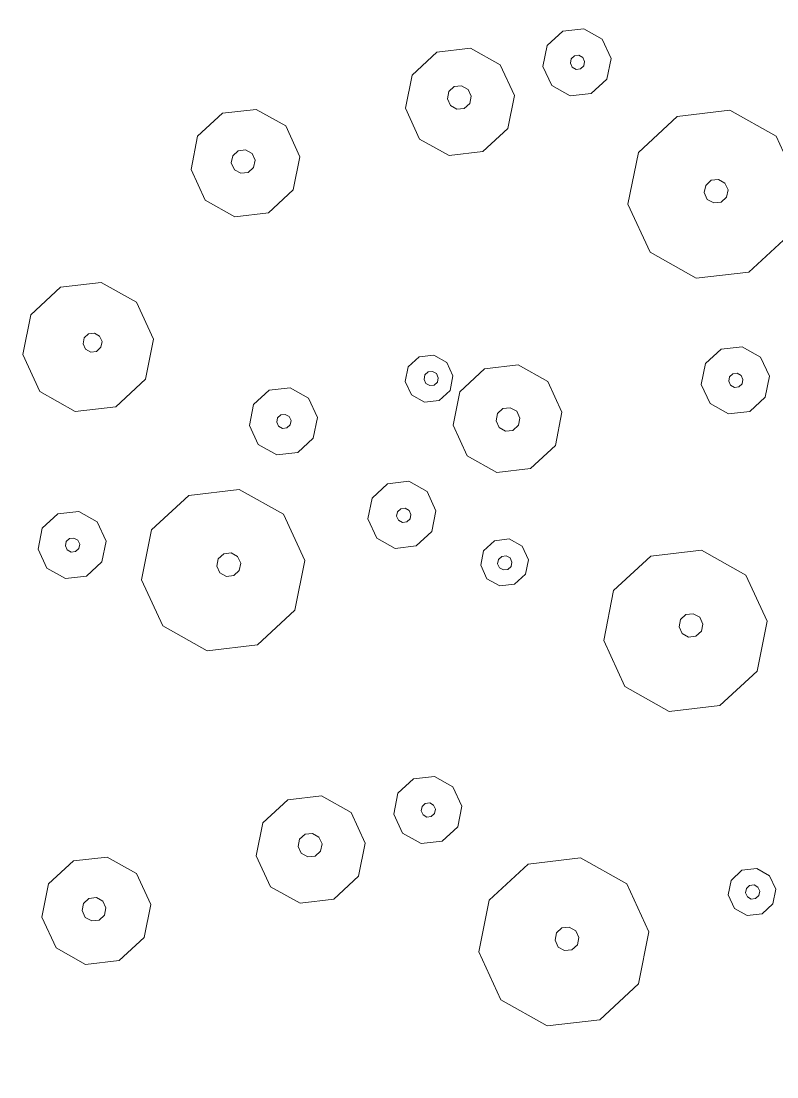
# Model space of a CAD drawing. Header units: metres. Extents: x -2858 to 512, y -1995 to 1252.
# Drawn here: x -450.386 to -448.621, y -177.552 to -175.086 of the extents above; entities that cross this region are included whole.
import ezdxf

# ---------------------------------------------------------------- set-up
doc = ezdxf.new("R2010")
doc.units = ezdxf.units.M
doc.layers.add('Calque commun', color=7, linetype='Continuous')

# ---------------------------------------------------------------- blocks, each defined once
blk = doc.blocks.new('pattern')
at = {"layer": 'Calque commun', "color": 54, "linetype": 'Continuous', "lineweight": 9}
for p, q in [((78.7401, 110.6928), (78.7699, 110.7104)), ((78.7699, 110.7104), (78.8043, 110.7071)), ((78.8043, 110.7071), (78.8303, 110.6842)), ((78.7263, 110.6611), (78.7401, 110.6928)), ((78.8303, 110.6842), (78.8378, 110.6504)), ((78.7338, 110.6273), (78.7263, 110.6611)), ((78.7641, 110.6582), (78.7682, 110.6677)), ((78.7663, 110.6481), (78.7641, 110.6582)), ((78.7682, 110.6677), (78.7771, 110.673)), ((78.7771, 110.673), (78.7875, 110.672)), ((78.7875, 110.672), (78.7953, 110.6652)), ((78.7953, 110.6652), (78.7975, 110.655)), ((78.7741, 110.6412), (78.7663, 110.6481)), ((78.7845, 110.6402), (78.7741, 110.6412)), ((78.7934, 110.6455), (78.7845, 110.6402)), ((78.7975, 110.655), (78.7934, 110.6455)), ((78.8378, 110.6504), (78.824, 110.6187)), ((78.7598, 110.6044), (78.7338, 110.6273)), ((78.824, 110.6187), (78.7942, 110.6011)), ((78.7942, 110.6011), (78.7598, 110.6044)), ((79.0118, 110.5385), (79.1182, 110.6013)), ((79.1182, 110.6013), (79.2413, 110.5896)), ((79.2413, 110.5896), (79.3339, 110.5078)), ((78.9626, 110.4251), (79.0118, 110.5385)), ((79.3339, 110.5078), (79.3608, 110.3871)), ((78.9895, 110.3044), (78.9626, 110.4251)), ((79.1238, 110.4093), (79.1307, 110.4252)), ((79.1307, 110.4252), (79.1456, 110.434)), ((79.1456, 110.434), (79.1628, 110.4324)), ((79.1628, 110.4324), (79.1758, 110.4209)), ((79.1758, 110.4209), (79.1796, 110.404)), ((79.1276, 110.3924), (79.1238, 110.4093)), ((79.1406, 110.381), (79.1276, 110.3924)), ((79.1727, 110.3881), (79.1578, 110.3793)), ((79.1796, 110.404), (79.1727, 110.3881)), ((79.3608, 110.3871), (79.3116, 110.2737)), ((79.1578, 110.3793), (79.1406, 110.381)), ((78.2873, 110.2598), (78.3895, 110.3202)), ((78.3895, 110.3202), (78.5076, 110.3089)), ((78.5076, 110.3089), (78.5966, 110.2304)), ((79.0821, 110.2226), (78.9895, 110.3044)), ((79.3116, 110.2737), (79.2052, 110.2109)), ((78.2401, 110.151), (78.2873, 110.2598)), ((78.5966, 110.2304), (78.6224, 110.1145)), ((79.2052, 110.2109), (79.0821, 110.2226)), ((78.2659, 110.0351), (78.2401, 110.151)), ((78.3854, 110.1367), (78.3923, 110.1526)), ((78.3923, 110.1526), (78.4072, 110.1614)), ((78.4072, 110.1614), (78.4244, 110.1598)), ((78.4244, 110.1598), (78.4374, 110.1483)), ((78.4374, 110.1483), (78.4411, 110.1314)), ((78.3891, 110.1199), (78.3854, 110.1367)), ((78.4021, 110.1084), (78.3891, 110.1199)), ((78.4342, 110.1156), (78.4193, 110.1068)), ((78.4411, 110.1314), (78.4342, 110.1156)), ((78.6224, 110.1145), (78.5751, 110.0057)), ((78.4193, 110.1068), (78.4021, 110.1084)), ((79.0842, 110.0169), (79.1267, 110.042)), ((79.1267, 110.042), (79.176, 110.0374)), ((78.3548, 109.9566), (78.2659, 110.0351)), ((79.0645, 109.9715), (79.0842, 110.0169)), ((79.176, 110.0374), (79.213, 110.0046)), ((78.5751, 110.0057), (78.473, 109.9453)), ((79.213, 110.0046), (79.2238, 109.9564)), ((79.0752, 109.9233), (79.0645, 109.9715)), ((79.1267, 109.9664), (79.1308, 109.9759)), ((79.129, 109.9563), (79.1267, 109.9664)), ((79.1308, 109.9759), (79.1398, 109.9812)), ((79.1398, 109.9812), (79.1501, 109.9802)), ((79.1501, 109.9802), (79.1579, 109.9734)), ((79.1579, 109.9734), (79.1601, 109.9632)), ((78.473, 109.9453), (78.3548, 109.9566)), ((79.1367, 109.9494), (79.129, 109.9563)), ((79.1471, 109.9484), (79.1367, 109.9494)), ((79.156, 109.9537), (79.1471, 109.9484)), ((79.1601, 109.9632), (79.156, 109.9537)), ((79.2238, 109.9564), (79.2041, 109.911)), ((79.2992, 109.9065), (79.3673, 109.9468)), ((79.3673, 109.9468), (79.4461, 109.9393)), ((79.1123, 109.8906), (79.0752, 109.9233)), ((79.4461, 109.9393), (79.5054, 109.8869)), ((77.8576, 109.8825), (77.9002, 109.9076)), ((77.9002, 109.9076), (77.9494, 109.9029)), ((77.9494, 109.9029), (77.9865, 109.8702)), ((79.2041, 109.911), (79.1615, 109.8859)), ((79.2678, 109.834), (79.2992, 109.9065)), ((77.838, 109.8371), (77.8576, 109.8825)), ((77.9865, 109.8702), (77.9973, 109.8219)), ((79.1615, 109.8859), (79.1123, 109.8906)), ((79.5054, 109.8869), (79.5226, 109.8097)), ((77.9043, 109.8415), (77.9132, 109.8468)), ((77.9132, 109.8468), (77.9236, 109.8458)), ((77.9236, 109.8458), (77.9314, 109.8389)), ((77.8487, 109.7888), (77.838, 109.8371)), ((77.9002, 109.832), (77.9043, 109.8415)), ((77.9024, 109.8218), (77.9002, 109.832)), ((77.9102, 109.815), (77.9024, 109.8218)), ((77.9295, 109.8193), (77.9205, 109.814)), ((77.9336, 109.8288), (77.9295, 109.8193)), ((77.9314, 109.8389), (77.9336, 109.8288)), ((77.9973, 109.8219), (77.9776, 109.7766)), ((79.285, 109.7567), (79.2678, 109.834)), ((79.3607, 109.8166), (79.3676, 109.8325)), ((79.3676, 109.8325), (79.3825, 109.8413)), ((79.3825, 109.8413), (79.3998, 109.8396)), ((79.3998, 109.8396), (79.4127, 109.8282)), ((79.4127, 109.8282), (79.4165, 109.8113)), ((77.9205, 109.814), (77.9102, 109.815)), ((79.3645, 109.7997), (79.3607, 109.8166)), ((79.3775, 109.7883), (79.3645, 109.7997)), ((79.4096, 109.7954), (79.3947, 109.7866)), ((79.4165, 109.8113), (79.4096, 109.7954)), ((79.5226, 109.8097), (79.4911, 109.7371)), ((77.8858, 109.7561), (77.8487, 109.7888)), ((77.9776, 109.7766), (77.935, 109.7514)), ((79.3947, 109.7866), (79.3775, 109.7883)), ((77.935, 109.7514), (77.8858, 109.7561)), ((78.5382, 109.7171), (78.552, 109.7489)), ((78.552, 109.7489), (78.5818, 109.7665)), ((78.5818, 109.7665), (78.6162, 109.7632)), ((78.6162, 109.7632), (78.6422, 109.7403)), ((79.3443, 109.7044), (79.285, 109.7567)), ((78.5776, 109.7144), (78.5818, 109.7239)), ((78.5818, 109.7239), (78.5907, 109.7292)), ((78.5907, 109.7292), (78.601, 109.7282)), ((78.601, 109.7282), (78.6088, 109.7213)), ((78.6088, 109.7213), (78.6111, 109.7112)), ((78.6422, 109.7403), (78.6497, 109.7065)), ((79.4911, 109.7371), (79.423, 109.6969)), ((77.585, 109.6961), (77.7081, 109.6844)), ((78.5457, 109.6833), (78.5382, 109.7171)), ((78.5799, 109.7042), (78.5776, 109.7144)), ((78.5877, 109.6974), (78.5799, 109.7042)), ((78.598, 109.6964), (78.5877, 109.6974)), ((78.6069, 109.7017), (78.598, 109.6964)), ((78.6111, 109.7112), (78.6069, 109.7017)), ((78.6497, 109.7065), (78.6359, 109.6748)), ((79.423, 109.6969), (79.3443, 109.7044)), ((77.7081, 109.6844), (77.8008, 109.6026)), ((78.5717, 109.6604), (78.5457, 109.6833)), ((78.6359, 109.6748), (78.6061, 109.6572)), ((78.6061, 109.6572), (78.5717, 109.6604)), ((79.7398, 109.629), (79.8079, 109.6692)), ((79.8079, 109.6692), (79.8867, 109.6617)), ((79.8867, 109.6617), (79.946, 109.6093)), ((77.4294, 109.5199), (77.4786, 109.6333)), ((79.7083, 109.5564), (79.7398, 109.629)), ((77.8008, 109.6026), (77.8276, 109.4819)), ((78.2432, 109.5778), (78.3113, 109.6181)), ((78.3113, 109.6181), (78.3901, 109.6106)), ((78.3901, 109.6106), (78.4494, 109.5582)), ((79.946, 109.6093), (79.9632, 109.5321)), ((78.2118, 109.5053), (78.2432, 109.5778)), ((78.4494, 109.5582), (78.4666, 109.481)), ((79.7255, 109.4792), (79.7083, 109.5564)), ((79.8088, 109.5405), (79.8156, 109.5564)), ((79.8156, 109.5564), (79.8305, 109.5652)), ((79.8305, 109.5652), (79.8478, 109.5636)), ((79.8478, 109.5636), (79.8607, 109.5521)), ((79.8607, 109.5521), (79.8645, 109.5352)), ((77.5975, 109.52), (77.6124, 109.5288)), ((77.6124, 109.5288), (77.6297, 109.5272)), ((77.6297, 109.5272), (77.6426, 109.5157)), ((78.611, 109.5122), (78.6535, 109.5373)), ((78.6535, 109.5373), (78.7027, 109.5326)), ((78.7027, 109.5326), (78.7398, 109.4999)), ((79.8125, 109.5237), (79.8088, 109.5405)), ((79.8255, 109.5122), (79.8125, 109.5237)), ((79.8645, 109.5352), (79.8576, 109.5194)), ((79.9632, 109.5321), (79.9317, 109.4595)), ((77.4563, 109.3992), (77.4294, 109.5199)), ((77.5906, 109.5041), (77.5975, 109.52)), ((77.5944, 109.4872), (77.5906, 109.5041)), ((77.6464, 109.4988), (77.6395, 109.4829)), ((77.6426, 109.5157), (77.6464, 109.4988)), ((78.229, 109.428), (78.2118, 109.5053)), ((78.312, 109.4976), (78.3189, 109.5135)), ((78.3189, 109.5135), (78.3338, 109.5222)), ((78.3338, 109.5222), (78.351, 109.5206)), ((78.351, 109.5206), (78.364, 109.5092)), ((78.364, 109.5092), (78.3677, 109.4923)), ((78.5913, 109.4668), (78.611, 109.5122)), ((78.7398, 109.4999), (78.7506, 109.4517)), ((79.8427, 109.5106), (79.8255, 109.5122)), ((79.8576, 109.5194), (79.8427, 109.5106)), ((77.6074, 109.4758), (77.5944, 109.4872)), ((77.6246, 109.4742), (77.6074, 109.4758)), ((77.6395, 109.4829), (77.6246, 109.4742)), ((77.8276, 109.4819), (77.7785, 109.3685)), ((78.3158, 109.4807), (78.312, 109.4976)), ((78.3287, 109.4692), (78.3158, 109.4807)), ((78.3609, 109.4764), (78.346, 109.4676)), ((78.3677, 109.4923), (78.3609, 109.4764)), ((78.4666, 109.481), (78.4351, 109.4084)), ((78.6522, 109.4646), (78.6563, 109.4742)), ((78.6563, 109.4742), (78.6653, 109.4794)), ((78.6653, 109.4794), (78.6756, 109.4785)), ((78.6756, 109.4785), (78.6834, 109.4716)), ((79.7848, 109.4268), (79.7255, 109.4792)), ((78.346, 109.4676), (78.3287, 109.4692)), ((78.602, 109.4186), (78.5913, 109.4668)), ((78.6544, 109.4545), (78.6522, 109.4646)), ((78.6622, 109.4476), (78.6544, 109.4545)), ((78.6815, 109.4519), (78.6726, 109.4467)), ((78.6856, 109.4615), (78.6815, 109.4519)), ((78.6834, 109.4716), (78.6856, 109.4615)), ((78.7506, 109.4517), (78.7309, 109.4063)), ((79.9317, 109.4595), (79.8636, 109.4193)), ((78.2883, 109.3757), (78.229, 109.428)), ((78.6726, 109.4467), (78.6622, 109.4476)), ((79.8636, 109.4193), (79.7848, 109.4268)), ((78.4351, 109.4084), (78.367, 109.3682)), ((78.6391, 109.3859), (78.602, 109.4186)), ((78.7309, 109.4063), (78.6883, 109.3812)), ((78.9013, 109.3614), (79.0035, 109.4217)), ((79.0035, 109.4217), (79.1217, 109.4105)), ((79.1217, 109.4105), (79.2106, 109.3319)), ((77.549, 109.3174), (77.4563, 109.3992)), ((78.367, 109.3682), (78.2883, 109.3757)), ((78.6883, 109.3812), (78.6391, 109.3859)), ((77.7785, 109.3685), (77.672, 109.3057)), ((78.8541, 109.2525), (78.9013, 109.3614)), ((78.3358, 109.2996), (78.3496, 109.3314)), ((78.3496, 109.3314), (78.3794, 109.349)), ((78.3794, 109.349), (78.4138, 109.3457)), ((78.4138, 109.3457), (78.4398, 109.3228)), ((79.2106, 109.3319), (79.2364, 109.2161)), ((77.672, 109.3057), (77.549, 109.3174)), ((78.3714, 109.2992), (78.3756, 109.3088)), ((78.3756, 109.3088), (78.3845, 109.314)), ((78.3845, 109.314), (78.3948, 109.3131)), ((78.3948, 109.3131), (78.4026, 109.3062)), ((78.4026, 109.3062), (78.4049, 109.2961)), ((78.4398, 109.3228), (78.4473, 109.289)), ((78.3433, 109.2658), (78.3358, 109.2996)), ((78.3737, 109.2891), (78.3714, 109.2992)), ((78.3815, 109.2822), (78.3737, 109.2891)), ((78.3918, 109.2812), (78.3815, 109.2822)), ((78.4008, 109.2865), (78.3918, 109.2812)), ((78.4049, 109.2961), (78.4008, 109.2865)), ((78.4473, 109.289), (78.4335, 109.2572)), ((78.3693, 109.2429), (78.3433, 109.2658)), ((78.4335, 109.2572), (78.4037, 109.2396)), ((78.8799, 109.1367), (78.8541, 109.2525)), ((78.9994, 109.2383), (79.0063, 109.2542)), ((79.0063, 109.2542), (79.0212, 109.263)), ((79.0212, 109.263), (79.0384, 109.2614)), ((79.0384, 109.2614), (79.0514, 109.2499)), ((78.4037, 109.2396), (78.3693, 109.2429)), ((79.0032, 109.2214), (78.9994, 109.2383)), ((79.0552, 109.233), (79.0483, 109.2171)), ((79.0514, 109.2499), (79.0552, 109.233)), ((79.0162, 109.21), (79.0032, 109.2214)), ((79.0334, 109.2083), (79.0162, 109.21)), ((79.0483, 109.2171), (79.0334, 109.2083)), ((79.2364, 109.2161), (79.1892, 109.1073)), ((78.6329, 109.1604), (78.6755, 109.1855)), ((78.6755, 109.1855), (78.7247, 109.1808)), ((78.7247, 109.1808), (78.7617, 109.1481)), ((78.6132, 109.115), (78.6329, 109.1604)), ((77.551, 109.1117), (77.5936, 109.1368)), ((77.5936, 109.1368), (77.6428, 109.1322)), ((77.6428, 109.1322), (77.6799, 109.0994)), ((78.7617, 109.1481), (78.7725, 109.0998)), ((78.9689, 109.0582), (78.8799, 109.1367)), ((77.5313, 109.0664), (77.551, 109.1117)), ((78.624, 109.0667), (78.6132, 109.115)), ((78.6754, 109.1099), (78.6795, 109.1194)), ((78.6777, 109.0997), (78.6754, 109.1099)), ((78.6795, 109.1194), (78.6885, 109.1247)), ((78.6885, 109.1247), (78.6988, 109.1237)), ((78.6988, 109.1237), (78.7066, 109.1168)), ((78.7089, 109.1067), (78.7047, 109.0972)), ((78.7066, 109.1168), (78.7089, 109.1067)), ((79.1892, 109.1073), (79.087, 109.0469)), ((77.6799, 109.0994), (77.6906, 109.0512)), ((78.6854, 109.0929), (78.6777, 109.0997)), ((78.6958, 109.0919), (78.6854, 109.0929)), ((78.7047, 109.0972), (78.6958, 109.0919)), ((78.7725, 109.0998), (78.7528, 109.0545)), ((77.5421, 109.0181), (77.5313, 109.0664)), ((77.5935, 109.0612), (77.5976, 109.0708)), ((77.5958, 109.0511), (77.5935, 109.0612)), ((77.5976, 109.0708), (77.6066, 109.076)), ((77.6066, 109.076), (77.6169, 109.075)), ((77.6169, 109.075), (77.6247, 109.0682)), ((77.627, 109.058), (77.6228, 109.0485)), ((77.6247, 109.0682), (77.627, 109.058)), ((78.661, 109.034), (78.624, 109.0667)), ((78.7528, 109.0545), (78.7102, 109.0293)), ((79.087, 109.0469), (78.9689, 109.0582)), ((77.6036, 109.0442), (77.5958, 109.0511)), ((77.6139, 109.0432), (77.6036, 109.0442)), ((77.6228, 109.0485), (77.6139, 109.0432)), ((77.6906, 109.0512), (77.6709, 109.0058)), ((77.7661, 109.0014), (77.8342, 109.0416)), ((77.8342, 109.0416), (77.9129, 109.0341)), ((77.9129, 109.0341), (77.9722, 108.9817)), ((78.7102, 109.0293), (78.661, 109.034)), ((77.5791, 108.9854), (77.5421, 109.0181)), ((77.6709, 109.0058), (77.6284, 108.9807)), ((79.1772, 108.9854), (79.2198, 109.0105)), ((79.2198, 109.0105), (79.269, 109.0058)), ((79.269, 109.0058), (79.3061, 108.9731)), ((77.6284, 108.9807), (77.5791, 108.9854)), ((77.7346, 108.9288), (77.7661, 109.0014)), ((77.9722, 108.9817), (77.9894, 108.9045)), ((79.1575, 108.94), (79.1772, 108.9854)), ((79.3061, 108.9731), (79.3168, 108.9249)), ((77.8345, 108.9273), (77.8494, 108.9361)), ((77.8494, 108.9361), (77.8666, 108.9344)), ((77.8666, 108.9344), (77.8796, 108.923)), ((79.1683, 108.8918), (79.1575, 108.94)), ((79.2197, 108.9349), (79.2238, 108.9444)), ((79.222, 108.9248), (79.2197, 108.9349)), ((79.2238, 108.9444), (79.2328, 108.9497)), ((79.2328, 108.9497), (79.2431, 108.9487)), ((79.2431, 108.9487), (79.2509, 108.9418)), ((79.2532, 108.9317), (79.249, 108.9222)), ((79.2509, 108.9418), (79.2532, 108.9317)), ((77.7518, 108.8516), (77.7346, 108.9288)), ((77.8276, 108.9114), (77.8345, 108.9273)), ((77.8313, 108.8945), (77.8276, 108.9114)), ((77.8796, 108.923), (77.8833, 108.9061)), ((79.2298, 108.9179), (79.222, 108.9248)), ((79.2401, 108.9169), (79.2298, 108.9179)), ((79.249, 108.9222), (79.2401, 108.9169)), ((79.3168, 108.9249), (79.2971, 108.8795)), ((77.8443, 108.8831), (77.8313, 108.8945)), ((77.8615, 108.8814), (77.8443, 108.8831)), ((77.8764, 108.8902), (77.8615, 108.8814)), ((77.8833, 108.9061), (77.8764, 108.8902)), ((77.9894, 108.9045), (77.958, 108.8319)), ((79.2053, 108.859), (79.1683, 108.8918)), ((79.2546, 108.8543), (79.2053, 108.859)), ((79.2971, 108.8795), (79.2546, 108.8543)), ((77.8111, 108.7992), (77.7518, 108.8516)), ((77.958, 108.8319), (77.8898, 108.7917)), ((77.8898, 108.7917), (77.8111, 108.7992)), ((78.7523, 108.7534), (78.834, 108.8017)), ((78.834, 108.8017), (78.9285, 108.7927)), ((78.9285, 108.7927), (78.9997, 108.7298)), ((78.2066, 108.7238), (78.2747, 108.764)), ((78.2747, 108.764), (78.3535, 108.7565)), ((78.3535, 108.7565), (78.4128, 108.7041)), ((78.7145, 108.6663), (78.7523, 108.7534)), ((78.1752, 108.6512), (78.2066, 108.7238)), ((78.9997, 108.7298), (79.0203, 108.6372)), ((78.4128, 108.7041), (78.43, 108.6269)), ((78.2825, 108.6512), (78.2974, 108.66)), ((78.2974, 108.66), (78.3146, 108.6584)), ((78.7351, 108.5736), (78.7145, 108.6663)), ((78.8307, 108.6549), (78.8362, 108.6676)), ((78.8362, 108.6676), (78.8481, 108.6747)), ((78.8481, 108.6747), (78.8619, 108.6734)), ((78.8619, 108.6734), (78.8723, 108.6642)), ((78.8723, 108.6642), (78.8753, 108.6507)), ((78.1924, 108.574), (78.1752, 108.6512)), ((78.2756, 108.6354), (78.2825, 108.6512)), ((78.2793, 108.6185), (78.2756, 108.6354)), ((78.3146, 108.6584), (78.3276, 108.6469)), ((78.3276, 108.6469), (78.3313, 108.63)), ((78.8337, 108.6414), (78.8307, 108.6549)), ((78.8441, 108.6323), (78.8337, 108.6414)), ((78.8698, 108.638), (78.8579, 108.631)), ((78.8753, 108.6507), (78.8698, 108.638)), ((79.0203, 108.6372), (78.9825, 108.5501)), ((78.2923, 108.607), (78.2793, 108.6185)), ((78.3244, 108.6142), (78.3095, 108.6054)), ((78.3313, 108.63), (78.3244, 108.6142)), ((78.43, 108.6269), (78.3985, 108.5543)), ((78.8579, 108.631), (78.8441, 108.6323)), ((78.3095, 108.6054), (78.2923, 108.607)), ((78.2517, 108.5216), (78.1924, 108.574)), ((78.8063, 108.5108), (78.7351, 108.5736)), ((78.3985, 108.5543), (78.3304, 108.5141)), ((78.9825, 108.5501), (78.9008, 108.5018)), ((78.3304, 108.5141), (78.2517, 108.5216)), ((78.9008, 108.5018), (78.8063, 108.5108))]:
    blk.add_line(p, q, dxfattribs=at)
at = {"layer": 'Calque commun', "color": 7, "linetype": 'Continuous', "lineweight": 9}
mesh = blk.add_polyface(dxfattribs=at)
corners = [(70.8497, 113.5412), (53.8349, 19.1692), (74.7282, 106.3237), (76.0435, 113.5984), (74.769, 106.1763), (58.8077, 18.2701), (114.1703, 105.207), (114.1703, 98.5387)]
mesh.append_faces([[corners[k] for k in face] for face in [(3, 4, 6)]], dxfattribs={"vtx0": -1, "vtx1": -1, "color": 7})
mesh.append_faces([[corners[k] for k in face] for face in [(3, 2, 4)]], dxfattribs={"vtx0": -1, "vtx2": -1, "color": 7})
mesh.append_faces([[corners[k] for k in face] for face in [(5, 2, 1)]], dxfattribs={"vtx1": -1, "color": 7})
mesh.append_faces([[corners[k] for k in face] for face in [(0, 1, 2), (3, 0, 2)]], dxfattribs={"vtx1": -1, "vtx2": -1, "color": 7})
mesh.append_faces([[corners[k] for k in face] for face in [(4, 7, 6)]], dxfattribs={"vtx2": -1, "color": 7})

msp = doc.modelspace()

# ---------------------------------------------------------------- block references
at = {"layer": 'Calque commun', "color": 0, "linetype": 'ByBlock', "lineweight": -2, "rotation": 228.1617603435354}
msp.add_blockref('pattern', (-478.5712, -44.6144), dxfattribs=at)

doc.saveas('drawing.dxf')
